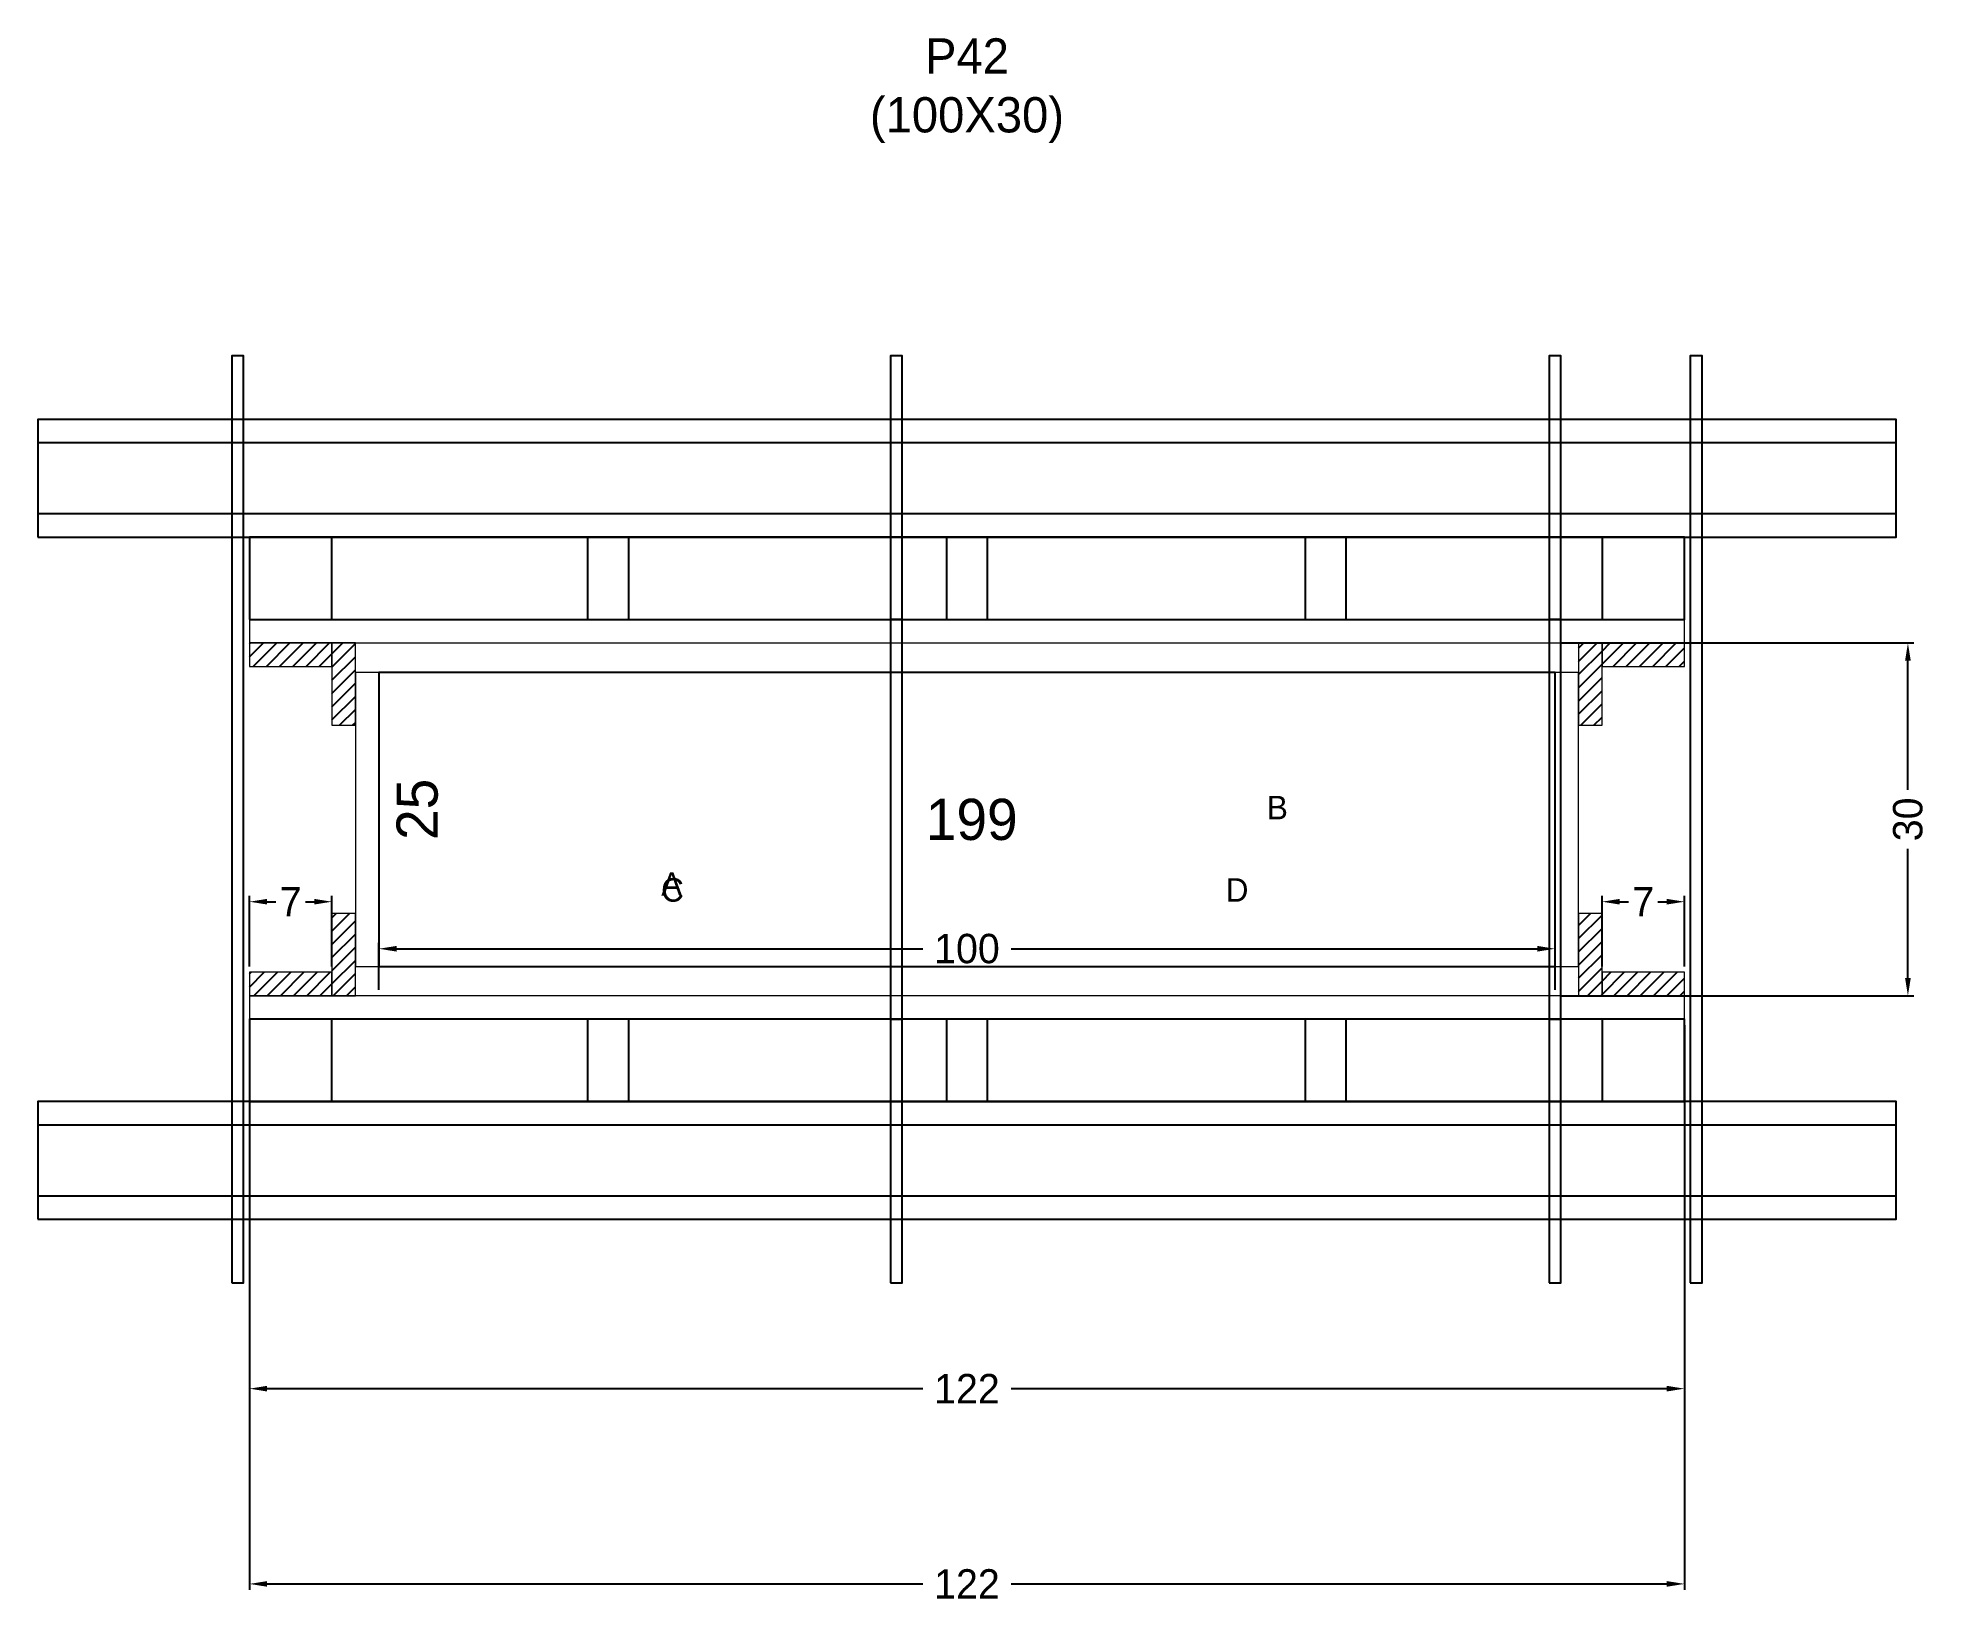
# Model space of a CAD drawing. Header units: centimetres. Extents: x -158 to 163, y 7 to 273.
import ezdxf

# ---------------------------------------------------------------- set-up
doc = ezdxf.new("R2010")
doc.units = ezdxf.units.CM
for name, color, linetype in [('CHAPA', 140, 'Continuous'), ('COTA', 241, 'Continuous'), ('Hachura', 251, 'Continuous'), ('Madeira', 30, 'Continuous'), ('NOMENCLATURA', 7, 'Continuous'), ('Painéis', 200, 'Continuous'), ('Perfil Metálico', 150, 'Continuous'), ('SARRAFO', 251, 'Continuous'), ('TEXTO_GERAL', 7, 'Continuous')]:
    doc.layers.add(name, color=color, linetype=linetype)
doc.dimstyles.new('cotax2', dxfattribs={"dimtxt": 2.5, "dimasz": 1.5, "dimexe": 0.5, "dimexo": 0.5, "dimgap": 0.5, "dimtad": 1, "dimcen": 2.5, "dimazin": 3, "dimtfac": 1, "dimtmove": 0, "dimatfit": 3})
pattern_1 = [(45, (0, 0), (-1.122532, 1.122532), [])]

# ---------------------------------------------------------------- blocks, each defined once
blk = doc.blocks.new('_CLOSEDFILLED')
at = {"color": 0, "linetype": 'BYBLOCK'}
blk.add_solid([(-1, 0.16), (0, 0), (-1, -0.16)], dxfattribs=at)
blk = doc.blocks.new('*D1')
for p, q in [((-122, 105), (-122, 9)), ((122, 105), (122, 9)), ((-119, 10), (-7.5, 10)), ((7.5, 10), (119, 10))]:
    blk.add_line(p, q)
at = {"layer": 'Defpoints'}
for p in [(-122, 106), (122, 106), (-122, 10)]:
    blk.add_point(p, dxfattribs=at)
at = {"layer": 'COTA', "xscale": 3, "yscale": 3, "rotation": 180}
blk.add_blockref('_CLOSEDFILLED', (-122, 10), dxfattribs=at)
at = {"layer": 'COTA', "xscale": 3, "yscale": 3}
blk.add_blockref('_CLOSEDFILLED', (122, 10), dxfattribs=at)
at = {"layer": 'COTA', "insert": (0, 10), "char_height": 5, "attachment_point": 5}
blk.add_mtext('122', dxfattribs=at)
blk = doc.blocks.new('*D2')
for p, q in [((-100, 111), (-100, 119)), ((100, 111), (100, 119)), ((-97, 118), (-7.5, 118)), ((7.5, 118), (97, 118))]:
    blk.add_line(p, q)
at = {"layer": 'Defpoints'}
for p in [(-100, 118), (-100, 110), (100, 110)]:
    blk.add_point(p, dxfattribs=at)
at = {"layer": 'COTA', "xscale": 3, "yscale": 3, "rotation": 180}
blk.add_blockref('_CLOSEDFILLED', (-100, 118), dxfattribs=at)
at = {"layer": 'COTA', "xscale": 3, "yscale": 3}
blk.add_blockref('_CLOSEDFILLED', (100, 118), dxfattribs=at)
at = {"layer": 'COTA', "insert": (0, 118), "char_height": 5, "attachment_point": 5}
blk.add_mtext('100', dxfattribs=at)
blk = doc.blocks.new('*D3')
for p, q in [((101, 170), (161, 170)), ((160, 145), (160, 167)), ((160, 113), (160, 135)), ((101, 110), (161, 110))]:
    blk.add_line(p, q)
at = {"layer": 'Defpoints'}
for p in [(100, 170), (100, 110), (160, 110)]:
    blk.add_point(p, dxfattribs=at)
at = {"layer": 'COTA', "xscale": 3, "yscale": 3}
for p, rotation in [((160, 170), 90), ((160, 110), -90.00000000000001)]:
    blk.add_blockref('_CLOSEDFILLED', p, dxfattribs=dict(at, rotation=rotation))
at = {"layer": 'COTA', "insert": (160, 140), "char_height": 5, "attachment_point": 5, "rotation": 90}
blk.add_mtext('30', dxfattribs=at)
blk = doc.blocks.new('*D4')
for p, q in [((-122, 115), (-122, 127)), ((-119, 126), (-117.5, 126)), ((-112.5, 126), (-111, 126)), ((-108, 115), (-108, 127))]:
    blk.add_line(p, q)
at = {"layer": 'Defpoints'}
for p in [(-122, 126), (-122, 114), (-108, 114)]:
    blk.add_point(p, dxfattribs=at)
at = {"layer": 'COTA', "xscale": 3, "yscale": 3, "rotation": 180}
blk.add_blockref('_CLOSEDFILLED', (-122, 126), dxfattribs=at)
at = {"layer": 'COTA', "xscale": 3, "yscale": 3}
blk.add_blockref('_CLOSEDFILLED', (-108, 126), dxfattribs=at)
at = {"layer": 'COTA', "insert": (-115, 126), "char_height": 5, "attachment_point": 5}
blk.add_mtext('7', dxfattribs=at)
blk = doc.blocks.new('*D5')
for p, q in [((108, 115), (108, 127)), ((111, 126), (112.5, 126)), ((117.5, 126), (119, 126)), ((122, 115), (122, 127))]:
    blk.add_line(p, q)
at = {"layer": 'Defpoints'}
for p in [(108, 126), (108, 114), (122, 114)]:
    blk.add_point(p, dxfattribs=at)
at = {"layer": 'COTA', "xscale": 3, "yscale": 3, "rotation": 180}
blk.add_blockref('_CLOSEDFILLED', (108, 126), dxfattribs=at)
at = {"layer": 'COTA', "xscale": 3, "yscale": 3}
blk.add_blockref('_CLOSEDFILLED', (122, 126), dxfattribs=at)
at = {"layer": 'COTA', "insert": (115, 126), "char_height": 5, "attachment_point": 5}
blk.add_mtext('7', dxfattribs=at)
blk = doc.blocks.new('*D6')
for p, q in [((-122, 72.2), (-122, 42.2)), ((122, 72.2), (122, 42.2)), ((-119, 43.2), (-7.5, 43.2)), ((7.5, 43.2), (119, 43.2))]:
    blk.add_line(p, q)
at = {"layer": 'Defpoints'}
for p in [(-122, 73.2), (122, 73.2), (-122, 43.2)]:
    blk.add_point(p, dxfattribs=at)
at = {"layer": 'COTA', "xscale": 3, "yscale": 3, "rotation": 180}
blk.add_blockref('_CLOSEDFILLED', (-122, 43.2), dxfattribs=at)
at = {"layer": 'COTA', "xscale": 3, "yscale": 3}
blk.add_blockref('_CLOSEDFILLED', (122, 43.2), dxfattribs=at)
at = {"layer": 'COTA', "insert": (0, 43.2), "char_height": 5, "attachment_point": 5}
blk.add_mtext('122', dxfattribs=at)

msp = doc.modelspace()

# ---------------------------------------------------------------- hatches: boundary and pattern name
at = {"layer": 'Hachura'}
h = msp.add_hatch(dxfattribs=at)
h.set_pattern_fill('ANSI31')
h.set_pattern_definition(pattern_1)
h.paths.add_polyline_path([(-122, 166), (-108, 166), (-108, 170), (-122, 170)])
h = msp.add_hatch(dxfattribs=at)
h.set_pattern_fill('ANSI31')
h.set_pattern_definition(pattern_1)
h.paths.add_polyline_path([(-108, 156), (-104, 156), (-104, 170), (-108, 170)])
h = msp.add_hatch(dxfattribs=at)
h.set_pattern_fill('ANSI31')
h.set_pattern_definition(pattern_1)
h.paths.add_polyline_path([(104, 156), (108, 156), (108, 170), (104, 170)])
h = msp.add_hatch(dxfattribs=at)
h.set_pattern_fill('ANSI31')
h.set_pattern_definition(pattern_1)
h.paths.add_polyline_path([(108, 166), (122, 166), (122, 170), (108, 170)])
h = msp.add_hatch(dxfattribs=at)
h.set_pattern_fill('ANSI31')
h.set_pattern_definition(pattern_1)
h.paths.add_polyline_path([(-108, 110), (-104, 110), (-104, 124), (-108, 124)])
h = msp.add_hatch(dxfattribs=at)
h.set_pattern_fill('ANSI31')
h.set_pattern_definition(pattern_1)
h.paths.add_polyline_path([(104, 110), (108, 110), (108, 124), (104, 124)])
h = msp.add_hatch(dxfattribs=at)
h.set_pattern_fill('ANSI31')
h.set_pattern_definition(pattern_1)
h.paths.add_polyline_path([(-122, 110), (-108, 110), (-108, 114), (-122, 114)])
h = msp.add_hatch(dxfattribs=at)
h.set_pattern_fill('ANSI31')
h.set_pattern_definition(pattern_1)
h.paths.add_polyline_path([(108, 110), (122, 110), (122, 114), (108, 114)])

# ---------------------------------------------------------------- linework, layer by layer
at = {"layer": 'CHAPA', "lineweight": 18}
for points in [[(-122, 170), (122, 170), (122, 174), (-122, 174)], [(-122, 170), (122, 170), (122, 174), (-122, 174)], [(-104, 115), (-100, 115), (-100, 165), (-104, 165)], [(-104, 115), (-100, 115), (-100, 165), (-104, 165)], [(100, 115), (104, 115), (104, 165), (100, 165)], [(100, 115), (104, 115), (104, 165), (100, 165)], [(-122, 106), (122, 106), (122, 110), (-122, 110)], [(-122, 106), (122, 106), (122, 110), (-122, 110)]]:
    msp.add_lwpolyline(points, close=True, dxfattribs=at)
at = {"layer": 'Hachura'}
for points in [[(-125, 61.2), (-123, 61.2), (-123, 218.8), (-125, 218.8)], [(-13, 174), (-11, 174), (-11, 218.8), (-13, 218.8)], [(99, 174), (101, 174), (101, 218.8), (99, 218.8)], [(123, 61.2), (125, 61.2), (125, 218.8), (123, 218.8)], [(-13, 106), (-11, 106), (-11, 174), (-13, 174)], [(99, 106), (101, 106), (101, 174), (99, 174)], [(-13, 61.2), (-11, 61.2), (-11, 106), (-13, 106)], [(99, 61.2), (101, 61.2), (101, 106), (99, 106)]]:
    msp.add_lwpolyline(points, close=True, dxfattribs=at)
at = {"layer": 'Madeira', "color": 126}
for points in [[(-122, 174), (122, 174), (122, 188), (-122, 188)], [(-122, 174), (-108, 174), (-108, 188), (-122, 188)], [(-64.5, 174), (-57.5, 174), (-57.5, 188), (-64.5, 188)], [(-3.5, 174), (3.5, 174), (3.5, 188), (-3.5, 188)], [(57.5, 174), (64.5, 174), (64.5, 188), (57.5, 188)], [(108, 174), (122, 174), (122, 188), (108, 188)], [(-122, 92), (122, 92), (122, 106), (-122, 106)], [(-122, 92), (-108, 92), (-108, 106), (-122, 106)], [(-64.5, 92), (-57.5, 92), (-57.5, 106), (-64.5, 106)], [(-3.5, 92), (3.5, 92), (3.5, 106), (-3.5, 106)], [(57.5, 92), (64.5, 92), (64.5, 106), (57.5, 106)], [(108, 92), (122, 92), (122, 106), (108, 106)]]:
    msp.add_lwpolyline(points, close=True, dxfattribs=at)
at = {"layer": 'Painéis'}
msp.add_lwpolyline([(-100, 115), (100, 115), (100, 165), (-100, 165)], close=True, dxfattribs=at)
at = {"layer": 'Perfil Metálico', "color": 224}
for points in [[(-158, 188), (158, 188), (158, 208), (-158, 208)], [(-158, 192), (158, 192), (158, 204), (-158, 204)], [(-158, 72), (158, 72), (158, 92), (-158, 92)], [(-158, 76), (158, 76), (158, 88), (-158, 88)]]:
    msp.add_lwpolyline(points, close=True, dxfattribs=at)
at = {"layer": 'SARRAFO', "color": 251, "lineweight": 13}
for points in [[(-122, 166), (-108, 166), (-108, 170), (-122, 170)], [(-108, 156), (-104, 156), (-104, 170), (-108, 170)], [(104, 156), (108, 156), (108, 170), (104, 170)], [(108, 166), (122, 166), (122, 170), (108, 170)], [(-108, 110), (-104, 110), (-104, 124), (-108, 124)], [(104, 110), (108, 110), (108, 124), (104, 124)], [(-122, 110), (-108, 110), (-108, 114), (-122, 114)], [(108, 110), (122, 110), (122, 114), (108, 114)]]:
    msp.add_lwpolyline(points, close=True, dxfattribs=at)

# ---------------------------------------------------------------- texts
at = {"layer": 'COTA'}
msp.add_text('25', height=7, rotation=90, dxfattribs=at).set_placement((-90, 136.5))
msp.add_text('199', height=7, dxfattribs=at).set_placement((-7, 136.5))
at = {"layer": 'NOMENCLATURA', "insert": (0, 255), "char_height": 6, "attachment_point": 8}
msp.add_mtext('P42\\P(100X30)', dxfattribs=at)
at = {"layer": 'TEXTO_GERAL'}
for s, p in [('B', (51, 140)), ('A', (-52, 127)), ('C', (-52, 126)), ('D', (44, 126))]:
    msp.add_text(s, height=4, dxfattribs=at).set_placement(p)

# ---------------------------------------------------------------- dimensions: what is measured, and where the dimension line sits
at = {"layer": 'COTA'}
dim = msp.add_linear_dim(base=(160, 110), p1=(100, 110), p2=(100, 170), angle=90, dimstyle='cotax2', dxfattribs=at)
dim.commit()
dim.dimension.update_dxf_attribs({"geometry": '*D3', "text_midpoint": (160, 140)})
for base, p1, p2, picture, middle in [((-122, 126), (-122, 114), (-108, 114), '*D4', (-115, 126)), ((108, 126), (108, 114), (122, 114), '*D5', (115, 126)), ((-100, 118), (-100, 110), (100, 110), '*D2', (0, 118)), ((-122, 10), (-122, 106), (122, 106), '*D1', (0, 10)), ((-122, 43.2), (-122, 73.2), (122, 73.2), '*D6', (0, 43.2))]:
    dim = msp.add_linear_dim(base=base, p1=p1, p2=p2, dimstyle='cotax2', dxfattribs=at)
    dim.commit()
    dim.dimension.update_dxf_attribs({"geometry": picture, "text_midpoint": middle})

doc.saveas('drawing.dxf')
